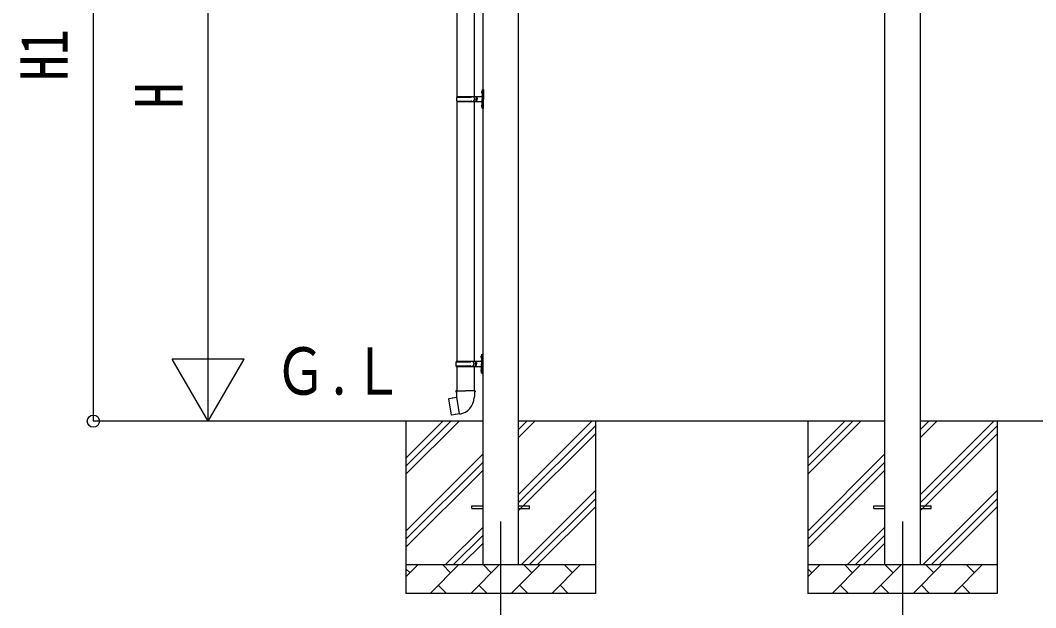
# Model space of a CAD drawing. Units: millimetres, scale not verified. Extents: x -21025 to 21025, y -14850 to 14850.
# Drawn here: x -3201 to 336, y -4665 to -2618 of the extents above; entities that cross this region are included whole.
import ezdxf
from ezdxf.enums import TextEntityAlignment as Align

# ---------------------------------------------------------------- set-up
doc = ezdxf.new("R2010")
doc.units = ezdxf.units.MM
doc.header["$LTSCALE"] = 60
for name, color, linetype in [('0-4_YKK_12', 2, 'Continuous'), ('0-5_YKK_13', 4, 'Continuous'), ('0-6_YKK_A1', 4, 'Continuous'), ('0-7_YKK_D', 6, 'Continuous')]:
    doc.layers.add(name, color=color, linetype=linetype)
doc.styles.add('ＭＳ ゴシック', font='')
doc.styles.get('ＭＳ ゴシック').set_extended_font_data('MS Gothic')

msp = doc.modelspace()

# ---------------------------------------------------------------- linework, layer by layer
at = {"layer": '0-4_YKK_12'}
for p, q in [((-1527.9, -4365), (-1527.9, -4865)), ((-127.9, -4365), (-127.9, -4865))]:
    msp.add_line(p, q, dxfattribs=at)
at = {"layer": '0-5_YKK_13'}
for p, q in [((-1680.4, -1979), (-1680.4, -2883.5)), ((-1620.4, -1979), (-1620.4, -2883.5)), ((-1592.93, -2864.35), (-1592.3, -2864.35)), ((-1592.93, -2864.35), (-1592.93, -2872.65)), ((-1592.3, -2864.35), (-1592.3, -2872.65)), ((-1592.3, -2864.35), (-1591.9, -2864.75)), ((-1591.9, -2860.5), (-1588.9, -2859)), ((-1591.9, -2860.5), (-1591.9, -2892.5)), ((-1591.9, -2864.75), (-1591.9, -2872.25)), ((-1588.9, -2859), (-1588.9, -2892.5)), ((-1588.9, -2859), (-1587.9, -2859)), ((-1587.9, -2859), (-1587.9, -2892.5)), ((-1680.9, -2885.5), (-1630.57, -2885.5)), ((-1680.9, -2899.5), (-1630.57, -2899.5)), ((-1679.9, -2883.5), (-1593.9, -2883.5)), ((-1679.9, -2883.5), (-1679.9, -2885.5)), ((-1679.9, -2901.5), (-1679.9, -2899.5)), ((-1620.9, -2883.5), (-1620.9, -2888)), ((-1620.9, -2888), (-1618.9, -2888)), ((-1620.9, -2901.5), (-1620.9, -2897)), ((-1620.9, -2897), (-1618.9, -2897)), ((-1618.9, -2888), (-1618.9, -2892.5)), ((-1618.9, -2897), (-1618.9, -2892.5)), ((-1612.9, -2883.5), (-1612.9, -2892.5)), ((-1612.9, -2888), (-1609.9, -2888)), ((-1612.9, -2901.5), (-1612.9, -2892.5)), ((-1612.9, -2897), (-1609.9, -2897)), ((-1609.9, -2888), (-1609.9, -2892.5)), ((-1609.9, -2897), (-1609.9, -2892.5)), ((-1594.2, -2866.35), (-1592.16, -2867.35)), ((-1592.93, -2872.65), (-1592.3, -2872.65)), ((-1592.3, -2872.65), (-1591.9, -2872.25)), ((-1592.16, -2867.35), (-1591.55, -2868.5)), ((-1591.9, -2924.5), (-1591.9, -2892.5)), ((-1588.9, -2926), (-1588.9, -2892.5)), ((-1587.9, -2926), (-1587.9, -2892.5)), ((-1680.4, -2901.49), (-1680.4, -3806)), ((-1679.9, -2901.5), (-1593.9, -2901.5)), ((-1620.4, -2901.49), (-1620.4, -3806)), ((-1594.2, -2914.35), (-1592.16, -2915.35)), ((-1592.93, -2912.35), (-1592.3, -2912.35)), ((-1592.93, -2912.35), (-1592.93, -2920.65)), ((-1592.93, -2920.65), (-1592.3, -2920.65)), ((-1592.3, -2912.35), (-1592.3, -2920.65)), ((-1592.3, -2912.35), (-1591.9, -2912.75)), ((-1592.3, -2920.65), (-1591.9, -2920.25)), ((-1592.16, -2915.35), (-1591.55, -2916.5)), ((-1591.9, -2912.75), (-1591.9, -2920.25)), ((-1591.9, -2924.5), (-1588.9, -2926)), ((-1588.9, -2926), (-1587.9, -2926)), ((-1594.4, -3783), (-1591.4, -3781.5)), ((-1594.4, -3783), (-1594.4, -3815)), ((-1591.4, -3781.5), (-1591.4, -3815)), ((-1591.4, -3781.5), (-1590.4, -3781.5)), ((-1590.4, -3781.5), (-1590.4, -3815)), ((-1683.4, -3808), (-1633.07, -3808)), ((-1682.4, -3806), (-1596.4, -3806)), ((-1682.4, -3806), (-1682.4, -3808)), ((-1623.4, -3806), (-1623.4, -3810.5)), ((-1623.4, -3810.5), (-1621.4, -3810.5)), ((-1623.4, -3824), (-1623.4, -3819.5)), ((-1623.4, -3819.5), (-1621.4, -3819.5)), ((-1621.4, -3810.5), (-1621.4, -3815)), ((-1621.4, -3819.5), (-1621.4, -3815)), ((-1615.4, -3806), (-1615.4, -3815)), ((-1615.4, -3810.5), (-1612.4, -3810.5)), ((-1615.4, -3824), (-1615.4, -3815)), ((-1615.4, -3819.5), (-1612.4, -3819.5)), ((-1612.4, -3810.5), (-1612.4, -3815)), ((-1612.4, -3819.5), (-1612.4, -3815)), ((-1596.7, -3788.85), (-1594.66, -3789.85)), ((-1595.43, -3786.85), (-1594.8, -3786.85)), ((-1595.43, -3786.85), (-1595.43, -3795.15)), ((-1595.43, -3795.15), (-1594.8, -3795.15)), ((-1594.8, -3786.85), (-1594.8, -3795.15)), ((-1594.8, -3786.85), (-1594.4, -3787.25)), ((-1594.8, -3795.15), (-1594.4, -3794.75)), ((-1594.66, -3789.85), (-1594.05, -3791)), ((-1594.4, -3787.25), (-1594.4, -3794.75)), ((-1594.4, -3847), (-1594.4, -3815)), ((-1591.4, -3848.5), (-1591.4, -3815)), ((-1590.4, -3848.5), (-1590.4, -3815)), ((-1683.4, -3822), (-1633.07, -3822)), ((-1682.4, -3824), (-1682.4, -3822)), ((-1682.4, -3824), (-1596.4, -3824)), ((-1680.4, -3824), (-1680.4, -3908.93)), ((-1620.4, -3824), (-1620.4, -3908.93)), ((-1596.7, -3836.85), (-1594.66, -3837.85)), ((-1595.43, -3834.85), (-1594.8, -3834.85)), ((-1595.43, -3834.85), (-1595.43, -3843.15)), ((-1595.43, -3843.15), (-1594.8, -3843.15)), ((-1594.8, -3834.85), (-1594.8, -3843.15)), ((-1594.8, -3834.85), (-1594.4, -3835.25)), ((-1594.8, -3843.15), (-1594.4, -3842.75)), ((-1594.66, -3837.85), (-1594.05, -3839)), ((-1594.4, -3835.25), (-1594.4, -3842.75)), ((-1594.4, -3847), (-1591.4, -3848.5)), ((-1591.4, -3848.5), (-1590.4, -3848.5)), ((-1682.25, -3908.93), (-1684.4, -3909.71)), ((-1684.4, -3909.71), (-1684.4, -3913.33)), ((-1684.4, -3913.33), (-1682.16, -3914.14)), ((-1682.25, -3908.93), (-1650.4, -3908.93)), ((-1682.25, -3908.93), (-1682.16, -3914.14)), ((-1682.16, -3914.14), (-1681.9, -3928.93)), ((-1618.55, -3908.93), (-1650.4, -3908.93)), ((-1616.4, -3913.33), (-1618.64, -3914.14)), ((-1618.55, -3908.93), (-1616.4, -3909.71)), ((-1616.4, -3909.71), (-1616.4, -3913.33)), ((-1708.86, -3937.38), (-1709.67, -3938.55)), ((-1709.67, -3938.55), (-1700.05, -3993.11)), ((-1680.99, -3932.13), (-1708.86, -3937.38)), ((-1696.12, -3934.78), (-1696.33, -3935.02)), ((-1681.9, -3928.93), (-1680.55, -3930.93)), ((-1670.64, -3989.42), (-1680.77, -3931.95)), ((-1680.75, -3931.13), (-1680.75, -3931.83)), ((-1680.55, -3930.93), (-1680.58, -3930.93)), ((-1620.21, -3930.87), (-1620.29, -3933.03)), ((-1618.9, -3928.93), (-1620.21, -3930.87)), ((-1686.03, -3992.02), (-1686.31, -3991.86)), ((-1670.33, -3990.19), (-1670.58, -3989.52)), ((-1627.9, -4310.5), (-1590.4, -4310.5)), ((-1627.9, -4319.5), (-1627.9, -4310.5)), ((-1465.4, -4310.5), (-1427.9, -4310.5)), ((-1427.9, -4319.5), (-1427.9, -4310.5)), ((-227.9, -4310.5), (-190.4, -4310.5)), ((-227.9, -4319.5), (-227.9, -4310.5)), ((-65.4, -4310.5), (-27.9, -4310.5)), ((-27.9, -4319.5), (-27.9, -4310.5)), ((-1627.9, -4319.5), (-1590.4, -4319.5)), ((-1465.4, -4319.5), (-1427.9, -4319.5)), ((-227.9, -4319.5), (-190.4, -4319.5)), ((-65.4, -4319.5), (-27.9, -4319.5))]:
    msp.add_line(p, q, dxfattribs=at)
for points in [[(-1594.2, -2870.65), (-1592.16, -2869.65), (-1591.55, -2868.5)], [(-1594.2, -2918.65), (-1592.16, -2917.65), (-1591.55, -2916.5)], [(-1596.7, -3793.15), (-1594.66, -3792.15), (-1594.05, -3791)], [(-1596.7, -3841.15), (-1594.66, -3840.15), (-1594.05, -3839)], [(-1618.55, -3908.93), (-1618.64, -3914.14), (-1618.9, -3928.93)], [(-1693.87, -3934.56), (-1694.15, -3934.4), (-1696.12, -3934.78)], [(-1670.91, -3989.33), (-1698.89, -3993.93), (-1700.05, -3993.11)], [(-1683.84, -3991.46), (-1684.05, -3991.69), (-1686.03, -3992.02)]]:
    msp.add_lwpolyline(points, dxfattribs=at)
for centre, radius, start, end in [((-1588.6, -2868.5), 6, 136.21765, 223.78235), ((-1632.15, -2892.5), 49.25, 171.82876, 180.00002), ((-1632.15, -2892.5), 49.25, 180.00002, 188.17127), ((-1630.57, -2883.5), 2, 270, 359.99998), ((-1630.57, -2901.5), 2, 0.00005, 90.00004), ((-1593.9, -2881.5), 2, 270, 359.99998), ((-1588.6, -2916.5), 6, 136.21765, 223.78235), ((-1593.9, -2903.5), 2, 0.00005, 90.00004), ((-1634.65, -3815), 49.25, 171.82876, 180.00002), ((-1634.65, -3815), 49.25, 180.00002, 188.17127), ((-1633.07, -3806), 2, 270, 359.99998), ((-1591.1, -3791), 6, 136.21765, 223.78235), ((-1596.4, -3804), 2, 270, 359.99998), ((-1633.07, -3824), 2, 0.00005, 90.00004), ((-1591.1, -3839), 6, 136.21765, 223.78235), ((-1596.4, -3826), 2, 0.00005, 90.00004), ((-1681.05, -3931.83), 0.3, 280.66842, 0), ((-1680.55, -3931.13), 0.2, 100, 180), ((-1680.55, -3930.93), 60.3, 279.96938, 358), ((-1670.86, -3989.63), 0.3, 20, 99.33158), ((-1670.15, -3990.12), 0.2, 200, 279.96938)]:
    msp.add_arc(centre, radius, start, end, dxfattribs=at)
at = {"layer": '0-6_YKK_A1'}
for p, q in [((-190.4, -1670.83), (-190.4, -4515)), ((-65.4, -4515), (-65.4, -1670.83)), ((-1590.4, -1717.5), (-1590.4, -4515)), ((-1465.4, -4515), (-1465.4, -1717.5)), ((-1590.4, -4015), (-2249.54, -4015)), ((-1857.9, -4015), (-1857.9, -4615)), ((-1857.9, -4200.05), (-1672.85, -4015)), ((-1857.9, -4171.77), (-1701.13, -4015)), ((-1857.9, -4143.48), (-1729.42, -4015)), ((-190.4, -4015), (-1465.4, -4015)), ((-1465.4, -4270.1), (-1210.3, -4015)), ((-1465.4, -4072.11), (-1408.29, -4015)), ((-1465.4, -4043.82), (-1436.58, -4015)), ((-1465.4, -4298.38), (-1197.9, -4030.88)), ((-1197.9, -4015), (-1197.9, -4615)), ((-457.9, -4015), (-457.9, -4615)), ((-457.9, -4200.05), (-272.85, -4015)), ((-457.9, -4171.77), (-301.13, -4015)), ((-457.9, -4143.48), (-329.42, -4015)), ((1209.6, -4015), (-65.4, -4015)), ((-65.4, -4270.1), (189.7, -4015)), ((-65.4, -4072.11), (-8.29, -4015)), ((-65.4, -4043.82), (-36.58, -4015)), ((-65.4, -4298.38), (202.1, -4030.88)), ((202.1, -4015), (202.1, -4615)), ((-1465.4, -4326.67), (-1197.9, -4059.17)), ((-65.4, -4326.67), (202.1, -4059.17)), ((-1857.9, -4398.04), (-1590.4, -4130.54)), ((-457.9, -4398.04), (-190.4, -4130.54)), ((-1857.9, -4426.32), (-1590.4, -4158.82)), ((-457.9, -4426.32), (-190.4, -4158.82)), ((-1857.9, -4454.61), (-1590.4, -4187.11)), ((-457.9, -4454.61), (-190.4, -4187.11)), ((-1455.74, -4515), (-1197.9, -4257.16)), ((-55.74, -4515), (202.1, -4257.16)), ((-1427.46, -4515), (-1197.9, -4285.44)), ((-1399.18, -4515), (-1197.9, -4313.73)), ((-27.46, -4515), (202.1, -4285.44)), ((0.82, -4515), (202.1, -4313.73)), ((-1720.3, -4515), (-1590.4, -4385.1)), ((-320.3, -4515), (-190.4, -4385.1)), ((-1692.02, -4515), (-1590.4, -4413.38)), ((-292.02, -4515), (-190.4, -4413.38)), ((-1663.73, -4515), (-1590.4, -4441.67)), ((-263.73, -4515), (-190.4, -4441.67)), ((-1857.9, -4515), (-1197.9, -4515)), ((-1857.9, -4557.89), (-1815.01, -4515)), ((-1773.59, -4615), (-1673.59, -4515)), ((-1702.14, -4543.55), (-1730.69, -4515)), ((-1632.17, -4615), (-1532.17, -4515)), ((-1560.72, -4543.55), (-1589.27, -4515)), ((-1490.74, -4615), (-1390.74, -4515)), ((-1419.3, -4543.55), (-1447.85, -4515)), ((-1349.32, -4615), (-1249.32, -4515)), ((-1277.88, -4543.55), (-1306.43, -4515)), ((-1201.19, -4515), (-1197.9, -4511.72)), ((-457.9, -4515), (202.1, -4515)), ((-457.9, -4557.89), (-415.01, -4515)), ((-373.59, -4615), (-273.59, -4515)), ((-302.14, -4543.55), (-330.69, -4515)), ((-232.17, -4615), (-132.17, -4515)), ((-160.72, -4543.55), (-189.27, -4515)), ((-90.74, -4615), (9.26, -4515)), ((-19.3, -4543.55), (-47.85, -4515)), ((50.68, -4615), (150.68, -4515)), ((122.12, -4543.55), (93.57, -4515)), ((198.81, -4515), (202.1, -4511.72)), ((-1843.56, -4543.55), (-1857.9, -4529.21)), ((-443.56, -4543.55), (-457.9, -4529.21)), ((-1745.03, -4586.45), (-1716.48, -4615)), ((-1603.61, -4586.45), (-1575.06, -4615)), ((-1462.19, -4586.45), (-1433.64, -4615)), ((-1320.77, -4586.45), (-1292.22, -4615)), ((-345.03, -4586.45), (-316.48, -4615)), ((-203.61, -4586.45), (-175.06, -4615)), ((-62.19, -4586.45), (-33.64, -4615)), ((79.23, -4586.45), (107.78, -4615)), ((-1197.9, -4615), (-1857.9, -4615)), ((202.1, -4615), (-457.9, -4615))]:
    msp.add_line(p, q, dxfattribs=at)
at = {"layer": '0-7_YKK_D'}
for p, q in [((-2946.51, -4015), (-2946.51, -1379.05)), ((-2546.51, -3765), (-2546.51, -1965)), ((-2546.51, -4015), (-2546.51, -3581.99)), ((-2546.51, -4015), (-2671.51, -3798.49)), ((-2421.51, -3798.49), (-2671.51, -3798.49)), ((-2546.51, -4015), (-2421.51, -3798.49)), ((-2250.54, -4015), (-2947.51, -4015)), ((-2250.54, -4015), (-2547.51, -4015))]:
    msp.add_line(p, q, dxfattribs=at)
msp.add_circle((-2946.51, -4015), 21.25, dxfattribs=at)

# ---------------------------------------------------------------- texts
at = {"layer": '0-6_YKK_A1', "style": 'ＭＳ ゴシック', "width": 0.8}
msp.add_text('Ｇ.Ｌ', height=165, dxfattribs=at).set_placement((-2315.47, -3972.18), align=Align.BOTTOM_LEFT)
at = {"layer": '0-7_YKK_D', "style": 'ＭＳ ゴシック', "width": 0.8}
for s, p in [('H1', (-2986.51, -2829.03)), ('H', (-2586.51, -2925))]:
    msp.add_text(s, height=165, rotation=90, dxfattribs=at).set_placement(p, align=Align.BOTTOM_LEFT)

doc.saveas('drawing.dxf')
